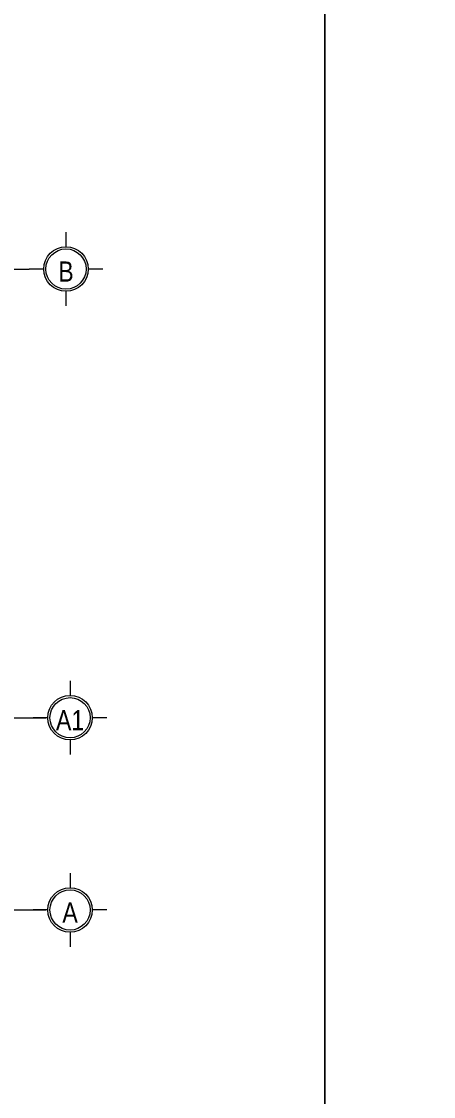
# Model space of a CAD drawing. Extents: x -165145 to 691808, y -202842 to 311040.
# Drawn here: x 629097 to 633596, y 160457 to 172197 of the extents above; entities that cross this region are included whole.
import ezdxf
from ezdxf.enums import TextEntityAlignment as Align

# ---------------------------------------------------------------- set-up
doc = ezdxf.new("R2010")
doc.units = 0
doc.header["$LTSCALE"] = 10
doc.header["$MEASUREMENT"] = 0
doc.linetypes.add('HIDDEN', pattern=[2.3807, 1.587, -0.7937])
doc.linetypes.add('TIM', pattern=[26.01, 10, -3, 0.01, -3, 10])
for name, color, linetype, lineweight in [('DIM', 8, 'CONTINUOUS', 13), ('GE_KC_NETKHUAT', 9, 'HIDDEN', 20), ('KHUNG', 9, 'CONTINUOUS', 13), ('TEXT', 4, 'CONTINUOUS', 20), ('TRUC', 251, 'TIM', 5)]:
    doc.layers.add(name, color=color, linetype=linetype, lineweight=lineweight)
doc.styles.add('VNARIALH', font='', dxfattribs={"width": 0.75})
doc.styles.add('VnArialNarrowH', font='')
doc.styles.get('VNARIALH').set_extended_font_data('.VnArialH')
doc.styles.get('VnArialNarrowH').set_extended_font_data('.VnArial NarrowH')

# ---------------------------------------------------------------- blocks, each defined once
blk = doc.blocks.new('tentruc')
at = {"layer": 'DIM'}
for p, q in [((0, 311), (0, 516)), ((-516, 0), (-311, 0)), ((-516, 0), (-311, 0)), ((311, 0), (516, 0)), ((311, 0), (516, 0)), ((0, -516), (0, -311))]:
    blk.add_line(p, q, dxfattribs=at)
at = {"layer": 'DIM', "ltscale": 0.5}
blk.add_circle((0, 0), 311, dxfattribs=at)
at = {"layer": 'DIM'}
blk.add_circle((0, 0), 281, dxfattribs=at)
at = {"layer": 'DIM', "color": 7, "linetype": 'ByBlock', "ltscale": 0.5, "style": 'VNARIALH', "width": 1.1}
blk.add_attdef('A', text='', height=281, dxfattribs=at).set_placement((0, -107), align=Align.CENTER)
blk = doc.blocks.new('A$Ccffc6bf1')
at = {"layer": 'KHUNG', "color": 7}
for points in [[(29700, 0), (59400, 0), (59400, 21000), (29700, 21000)], [(59400, 0), (89100, 0), (89100, 21000), (59400, 21000)]]:
    blk.add_lwpolyline(points, close=True, dxfattribs=at)
at = {"layer": 'TRUC', "ltscale": 0.05}
for p, q in [((34947.7, 15555.9), (56172.1, 15555.9)), ((34992.4, 10655.9), (56353.4, 10655.9)), ((34992.4, 8555.9), (56353.4, 8555.9))]:
    blk.add_line(p, q, dxfattribs=at)
at = {"layer": 'TEXT'}
ref = blk.add_blockref('tentruc', (56575.1, 15555.9), dxfattribs=dict(at, xscale=0.78125, yscale=0.78125, zscale=0.78125, rotation=180))
ref.add_attrib('A', 'B', dxfattribs={"color": 7, "linetype": 'ByBlock', "ltscale": 0.5, "height": 219.7, "style": 'VnArialNarrowH'}).set_placement((56575.1, 15418.6), align=Align.CENTER)
ref = blk.add_blockref('tentruc', (56619.7, 10655.9), dxfattribs=dict(at, xscale=0.78125, yscale=0.78125, zscale=0.78125, rotation=180))
ref.add_attrib('A', 'A1', dxfattribs={"color": 7, "linetype": 'ByBlock', "ltscale": 0.5, "height": 219.73, "style": 'VnArialNarrowH'}).set_placement((56619.7, 10518.6), align=Align.CENTER)
ref = blk.add_blockref('tentruc', (56619.7, 8555.9), dxfattribs=dict(at, xscale=0.78125, yscale=0.78125, zscale=0.78125, rotation=180))
ref.add_attrib('A', 'A', dxfattribs={"color": 7, "linetype": 'ByBlock', "ltscale": 0.5, "height": 219.7, "style": 'VnArialNarrowH'}).set_placement((56619.7, 8418.6), align=Align.CENTER)

msp = doc.modelspace()

# ---------------------------------------------------------------- block references
at = {"layer": 'GE_KC_NETKHUAT'}
msp.add_blockref('A$Ccffc6bf1', (573008.10219, 153937.66595), dxfattribs=at)

doc.saveas('drawing.dxf')
